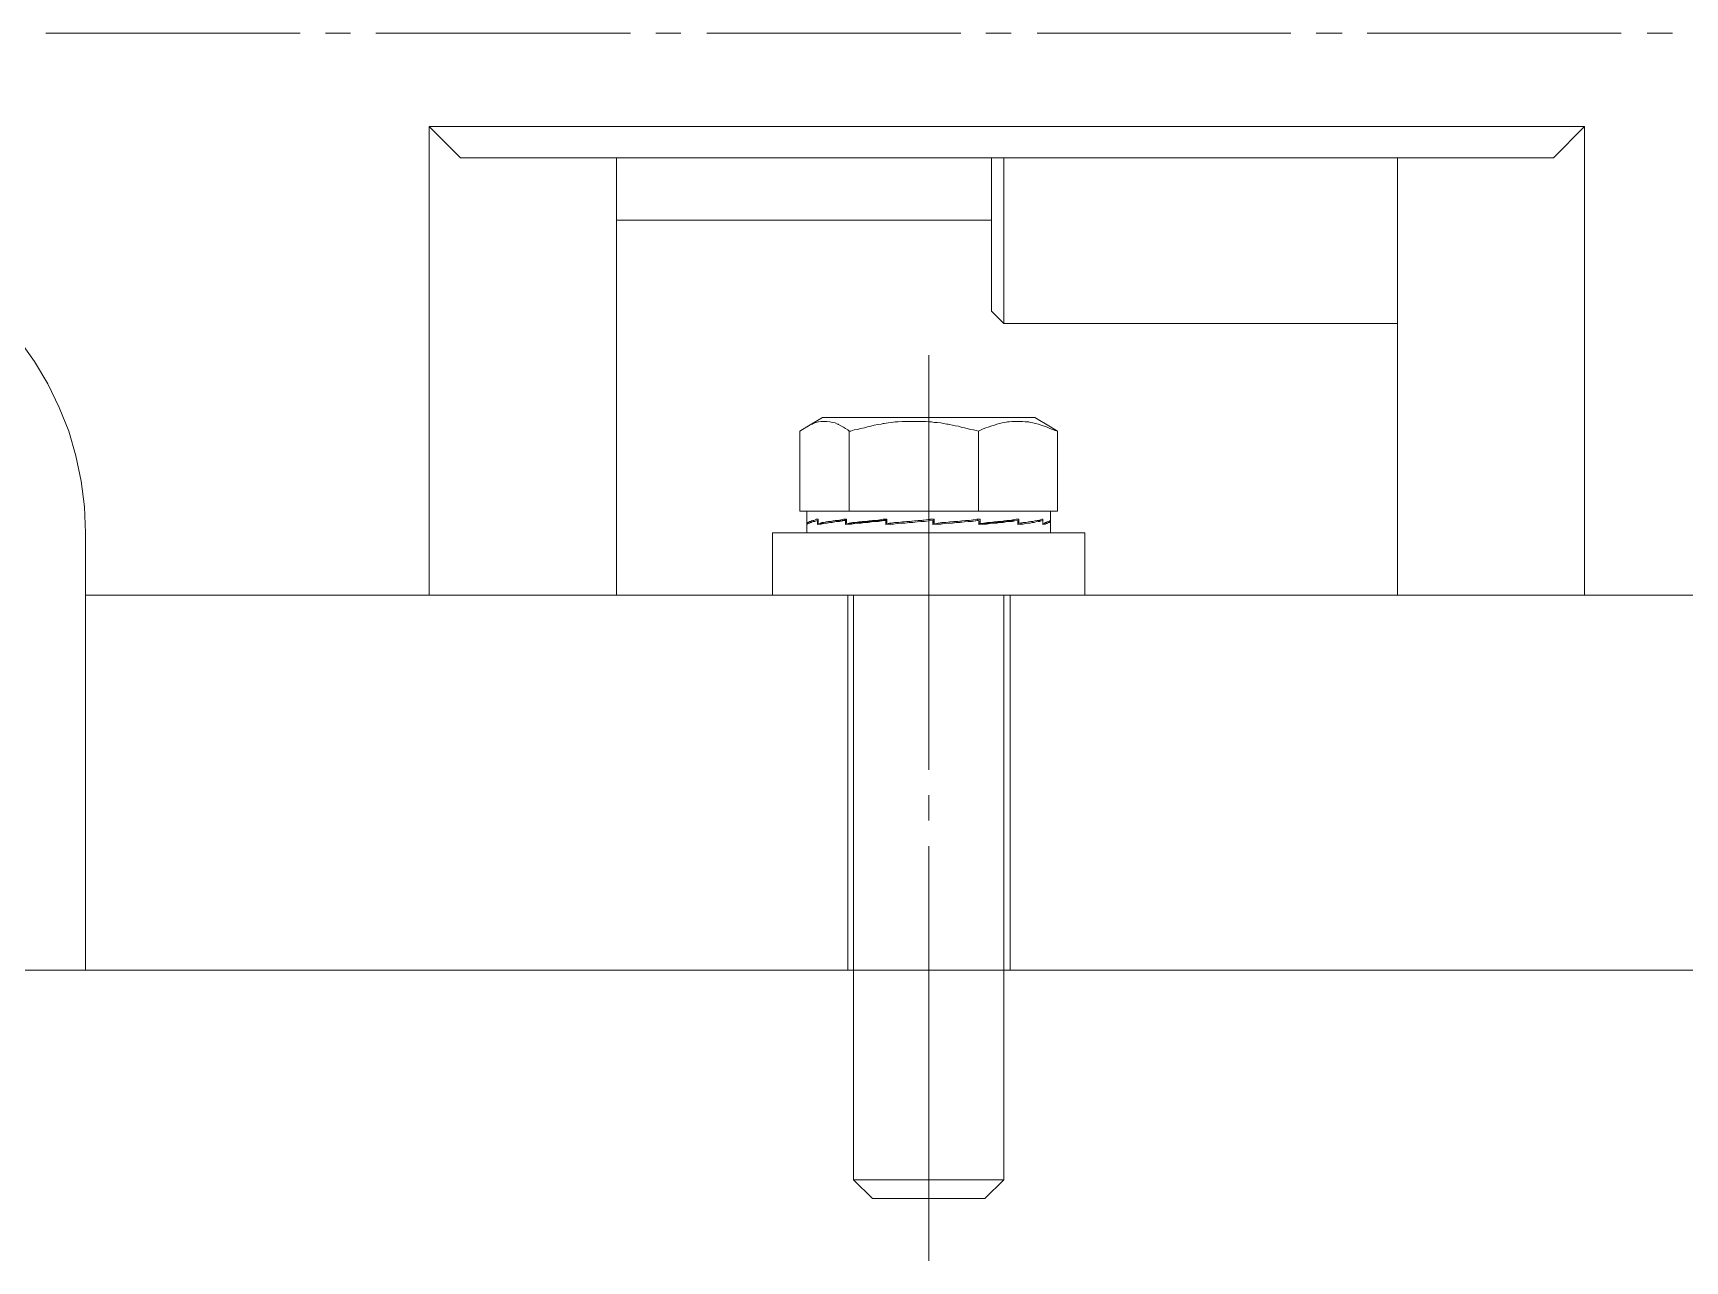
# Model space of a CAD drawing. Header units: millimetres. Extents: x 288 to 8834, y 20 to 9668.
# Drawn here: x 3403.4 to 3667.9, y 7411.3 to 7607.9 of the extents above; entities that cross this region are included whole.
import ezdxf

# ---------------------------------------------------------------- set-up
doc = ezdxf.new("R2010")
doc.units = ezdxf.units.MM
doc.layers.add('Layer1', color=7, linetype='Continuous')

# ---------------------------------------------------------------- blocks, each defined once
blk = doc.blocks.new('BLKF826')
at = {"layer": 'Layer1', "color": 7, "linetype": 'Continuous', "lineweight": 5}
for p, q in [((3370.03, 7577.27), (3365.9, 7577.78)), ((3374.08, 7576.41), (3370.03, 7577.27)), ((3378.04, 7575.2), (3374.08, 7576.41)), ((3381.92, 7573.74), (3378.04, 7575.2)), ((3385.62, 7571.93), (3381.92, 7573.74)), ((3389.15, 7569.78), (3385.62, 7571.93)), ((3392.51, 7567.36), (3389.15, 7569.78)), ((3395.7, 7564.69), (3392.51, 7567.36)), ((3398.62, 7561.77), (3395.7, 7564.69)), ((3401.29, 7558.67), (3398.62, 7561.77)), ((3403.62, 7555.31), (3401.29, 7558.67)), ((3405.77, 7551.78), (3403.62, 7555.31)), ((3407.58, 7547.99), (3405.77, 7551.78)), ((3409.13, 7544.2), (3407.58, 7547.99)), ((3410.25, 7540.24), (3409.13, 7544.2)), ((3411.11, 7536.19), (3410.25, 7540.24)), ((3411.63, 7532.06), (3411.11, 7536.19)), ((3411.8, 7527.92), (3411.63, 7532.06))]:
    blk.add_line(p, q, dxfattribs=at)
blk = doc.blocks.new('BLKF1128')
at = {"layer": 'Layer1', "color": 7, "linetype": 'Continuous', "lineweight": 5}
for p, q in [((3565.08, 7529.22), (3565.25, 7529.3)), ((3565.25, 7529.3), (3565.43, 7529.3)), ((3565.43, 7529.3), (3565.6, 7529.39)), ((3565.6, 7529.39), (3565.77, 7529.39)), ((3565.77, 7529.39), (3565.86, 7529.47)), ((3565.86, 7529.47), (3565.94, 7529.56)), ((3565.94, 7529.56), (3566.12, 7529.56)), ((3566.12, 7529.56), (3566.12, 7529.65)), ((3566.12, 7529.65), (3566.2, 7529.65)), ((3566.2, 7529.65), (3566.29, 7529.73))]:
    blk.add_line(p, q, dxfattribs=at)
blk = doc.blocks.new('BLKF1129')
at = {"layer": 'Layer1', "color": 7, "linetype": 'Continuous', "lineweight": 5}
for p, q in [((3527.45, 7529.39), (3527.36, 7529.3)), ((3527.54, 7529.47), (3527.45, 7529.39)), ((3527.71, 7529.47), (3527.54, 7529.47)), ((3527.8, 7529.56), (3527.71, 7529.47)), ((3527.97, 7529.56), (3527.8, 7529.56)), ((3528.14, 7529.65), (3527.97, 7529.56)), ((3528.31, 7529.73), (3528.14, 7529.65)), ((3528.57, 7529.73), (3528.31, 7529.73)), ((3528.83, 7529.82), (3528.57, 7529.73)), ((3529, 7529.9), (3528.83, 7529.82))]:
    blk.add_line(p, q, dxfattribs=at)
blk = doc.blocks.new('BLKF1130')
at = {"layer": 'Layer1', "color": 7, "linetype": 'Continuous', "lineweight": 5}
for p, q in [((3529.6, 7529.3), (3529.35, 7529.3)), ((3529.95, 7529.39), (3529.6, 7529.3)), ((3530.21, 7529.47), (3529.95, 7529.39)), ((3530.55, 7529.47), (3530.21, 7529.47)), ((3530.98, 7529.56), (3530.55, 7529.47)), ((3531.33, 7529.56), (3530.98, 7529.56)), ((3531.76, 7529.65), (3531.33, 7529.56)), ((3532.1, 7529.73), (3531.76, 7529.65)), ((3532.53, 7529.73), (3532.1, 7529.73)), ((3533.05, 7529.82), (3532.53, 7529.73)), ((3533.48, 7529.9), (3533.05, 7529.82))]:
    blk.add_line(p, q, dxfattribs=at)
blk = doc.blocks.new('BLKF1131')
at = {"layer": 'Layer1', "color": 7, "linetype": 'Continuous', "lineweight": 5}
for p, q in [((3534.43, 7529.3), (3533.91, 7529.3)), ((3534.94, 7529.39), (3534.43, 7529.3)), ((3535.46, 7529.47), (3534.94, 7529.39)), ((3535.98, 7529.47), (3535.46, 7529.47)), ((3536.49, 7529.56), (3535.98, 7529.47)), ((3537.1, 7529.56), (3536.49, 7529.56)), ((3537.61, 7529.65), (3537.1, 7529.56)), ((3538.22, 7529.73), (3537.61, 7529.65)), ((3538.73, 7529.73), (3538.22, 7529.73)), ((3539.33, 7529.82), (3538.73, 7529.73)), ((3539.94, 7529.9), (3539.33, 7529.82))]:
    blk.add_line(p, q, dxfattribs=at)
blk = doc.blocks.new('BLKF1132')
at = {"layer": 'Layer1', "color": 7, "linetype": 'Continuous', "lineweight": 5}
for p, q in [((3541.14, 7529.3), (3540.54, 7529.3)), ((3541.75, 7529.39), (3541.14, 7529.3)), ((3542.35, 7529.47), (3541.75, 7529.39)), ((3543.04, 7529.47), (3542.35, 7529.47)), ((3543.64, 7529.56), (3543.04, 7529.47)), ((3544.24, 7529.56), (3543.64, 7529.56)), ((3544.93, 7529.65), (3544.24, 7529.56)), ((3545.53, 7529.73), (3544.93, 7529.65)), ((3546.14, 7529.73), (3545.53, 7529.73)), ((3546.83, 7529.82), (3546.14, 7529.73)), ((3547.43, 7529.9), (3546.83, 7529.82))]:
    blk.add_line(p, q, dxfattribs=at)
blk = doc.blocks.new('BLKF1133')
at = {"layer": 'Layer1', "color": 7, "linetype": 'Continuous', "lineweight": 5}
for p, q in [((3547.43, 7529.22), (3548.12, 7529.3)), ((3548.12, 7529.3), (3548.72, 7529.3)), ((3548.72, 7529.3), (3549.32, 7529.39)), ((3549.32, 7529.39), (3550.01, 7529.47)), ((3550.01, 7529.47), (3550.62, 7529.47)), ((3550.62, 7529.47), (3551.22, 7529.56)), ((3551.22, 7529.56), (3551.82, 7529.56)), ((3551.82, 7529.56), (3552.51, 7529.65)), ((3552.51, 7529.65), (3553.11, 7529.73)), ((3553.11, 7529.73), (3553.72, 7529.73)), ((3553.72, 7529.73), (3554.23, 7529.82))]:
    blk.add_line(p, q, dxfattribs=at)
blk = doc.blocks.new('BLKF1134')
at = {"layer": 'Layer1', "color": 7, "linetype": 'Continuous', "lineweight": 5}
for p, q in [((3554.84, 7529.22), (3555.44, 7529.3)), ((3555.44, 7529.3), (3556.04, 7529.3)), ((3556.04, 7529.3), (3556.56, 7529.39)), ((3556.56, 7529.39), (3557.07, 7529.47)), ((3557.07, 7529.47), (3557.68, 7529.47)), ((3557.68, 7529.47), (3558.19, 7529.56)), ((3558.19, 7529.56), (3558.71, 7529.56)), ((3558.71, 7529.56), (3559.14, 7529.65)), ((3559.14, 7529.65), (3559.66, 7529.73)), ((3559.66, 7529.73), (3560.17, 7529.73)), ((3560.17, 7529.73), (3560.6, 7529.82))]:
    blk.add_line(p, q, dxfattribs=at)
blk = doc.blocks.new('BLKF1135')
at = {"layer": 'Layer1', "color": 7, "linetype": 'Continuous', "lineweight": 5}
for p, q in [((3561.04, 7529.22), (3561.47, 7529.3)), ((3561.47, 7529.3), (3561.9, 7529.3)), ((3561.9, 7529.3), (3562.24, 7529.39)), ((3562.24, 7529.39), (3562.67, 7529.47)), ((3562.67, 7529.47), (3563.02, 7529.47)), ((3563.02, 7529.47), (3563.36, 7529.56)), ((3563.36, 7529.56), (3563.7, 7529.56)), ((3563.7, 7529.56), (3563.96, 7529.65)), ((3563.96, 7529.65), (3564.31, 7529.73)), ((3564.31, 7529.73), (3564.57, 7529.73)), ((3564.57, 7529.73), (3564.82, 7529.82))]:
    blk.add_line(p, q, dxfattribs=at)
blk = doc.blocks.new('BLKF1136')
at = {"layer": 'Layer1', "color": 7, "linetype": 'Continuous', "lineweight": 5}
for p, q in [((3565.08, 7529.39), (3565.34, 7529.47)), ((3565.34, 7529.47), (3565.51, 7529.56)), ((3565.51, 7529.56), (3565.6, 7529.56)), ((3565.6, 7529.56), (3565.77, 7529.65)), ((3565.77, 7529.65), (3565.86, 7529.65)), ((3565.86, 7529.65), (3566.03, 7529.73)), ((3566.03, 7529.73), (3566.12, 7529.73)), ((3566.12, 7529.73), (3566.2, 7529.82)), ((3566.2, 7529.82), (3566.2, 7529.9)), ((3566.2, 7529.9), (3566.29, 7529.9))]:
    blk.add_line(p, q, dxfattribs=at)
blk = doc.blocks.new('BLKF1137')
at = {"layer": 'Layer1', "color": 7, "linetype": 'Continuous', "lineweight": 5}
for p, q in [((3561.21, 7529.39), (3561.64, 7529.47)), ((3561.64, 7529.47), (3561.98, 7529.56)), ((3561.98, 7529.56), (3562.41, 7529.56)), ((3562.41, 7529.56), (3562.76, 7529.65)), ((3562.76, 7529.65), (3563.1, 7529.73)), ((3563.1, 7529.73), (3563.45, 7529.73)), ((3563.45, 7529.73), (3563.79, 7529.82)), ((3563.79, 7529.82), (3564.14, 7529.9)), ((3564.14, 7529.9), (3564.39, 7529.9)), ((3564.39, 7529.9), (3564.65, 7529.99)), ((3564.65, 7529.99), (3564.91, 7530.08))]:
    blk.add_line(p, q, dxfattribs=at)
blk = doc.blocks.new('BLKF1138')
at = {"layer": 'Layer1', "color": 7, "linetype": 'Continuous', "lineweight": 5}
for p, q in [((3555.01, 7529.39), (3555.61, 7529.47)), ((3555.61, 7529.47), (3556.21, 7529.56)), ((3556.21, 7529.56), (3556.73, 7529.56)), ((3556.73, 7529.56), (3557.25, 7529.65)), ((3557.25, 7529.65), (3557.85, 7529.73)), ((3557.85, 7529.73), (3558.37, 7529.73)), ((3558.37, 7529.73), (3558.88, 7529.82)), ((3558.88, 7529.82), (3559.31, 7529.9)), ((3559.31, 7529.9), (3559.83, 7529.9)), ((3559.83, 7529.9), (3560.26, 7529.99)), ((3560.26, 7529.99), (3560.78, 7530.08))]:
    blk.add_line(p, q, dxfattribs=at)
blk = doc.blocks.new('BLKF1139')
at = {"layer": 'Layer1', "color": 7, "linetype": 'Continuous', "lineweight": 5}
for p, q in [((3547.69, 7529.39), (3548.29, 7529.47)), ((3548.29, 7529.47), (3548.89, 7529.56)), ((3548.89, 7529.56), (3549.58, 7529.56)), ((3549.58, 7529.56), (3550.19, 7529.65)), ((3550.19, 7529.65), (3550.79, 7529.73)), ((3550.79, 7529.73), (3551.48, 7529.73)), ((3551.48, 7529.73), (3552.08, 7529.82)), ((3552.08, 7529.82), (3552.68, 7529.9)), ((3552.68, 7529.9), (3553.28, 7529.9)), ((3553.28, 7529.9), (3553.89, 7529.99)), ((3553.89, 7529.99), (3554.49, 7530.08))]:
    blk.add_line(p, q, dxfattribs=at)
blk = doc.blocks.new('BLKF1140')
at = {"layer": 'Layer1', "color": 7, "linetype": 'Continuous', "lineweight": 5}
for p, q in [((3541.32, 7529.56), (3540.71, 7529.47)), ((3542, 7529.56), (3541.32, 7529.56)), ((3542.61, 7529.65), (3542, 7529.56)), ((3543.21, 7529.73), (3542.61, 7529.65)), ((3543.81, 7529.73), (3543.21, 7529.73)), ((3544.5, 7529.82), (3543.81, 7529.73)), ((3545.1, 7529.9), (3544.5, 7529.82)), ((3545.71, 7529.9), (3545.1, 7529.9)), ((3546.4, 7529.99), (3545.71, 7529.9)), ((3547, 7530.08), (3546.4, 7529.99)), ((3547.69, 7530.08), (3547, 7530.08))]:
    blk.add_line(p, q, dxfattribs=at)
blk = doc.blocks.new('BLKF1141')
at = {"layer": 'Layer1', "color": 7, "linetype": 'Continuous', "lineweight": 5}
for p, q in [((3534.6, 7529.56), (3534.08, 7529.47)), ((3535.12, 7529.56), (3534.6, 7529.56)), ((3535.63, 7529.65), (3535.12, 7529.56)), ((3536.15, 7529.73), (3535.63, 7529.65)), ((3536.67, 7529.73), (3536.15, 7529.73)), ((3537.27, 7529.82), (3536.67, 7529.73)), ((3537.78, 7529.9), (3537.27, 7529.82)), ((3538.39, 7529.9), (3537.78, 7529.9)), ((3538.99, 7529.99), (3538.39, 7529.9)), ((3539.51, 7530.08), (3538.99, 7529.99)), ((3540.11, 7530.08), (3539.51, 7530.08))]:
    blk.add_line(p, q, dxfattribs=at)
blk = doc.blocks.new('BLKF1142')
at = {"layer": 'Layer1', "color": 7, "linetype": 'Continuous', "lineweight": 5}
for p, q in [((3529.69, 7529.56), (3529.43, 7529.47)), ((3530.03, 7529.56), (3529.69, 7529.56)), ((3530.38, 7529.65), (3530.03, 7529.56)), ((3530.72, 7529.73), (3530.38, 7529.65)), ((3531.07, 7529.73), (3530.72, 7529.73)), ((3531.5, 7529.82), (3531.07, 7529.73)), ((3531.84, 7529.9), (3531.5, 7529.82)), ((3532.27, 7529.9), (3531.84, 7529.9)), ((3532.7, 7529.99), (3532.27, 7529.9)), ((3533.13, 7530.08), (3532.7, 7529.99)), ((3533.65, 7530.08), (3533.13, 7530.08))]:
    blk.add_line(p, q, dxfattribs=at)
blk = doc.blocks.new('BLKF1143')
at = {"layer": 'Layer1', "color": 7, "linetype": 'Continuous', "lineweight": 5}
for p, q in [((3527.45, 7529.56), (3527.36, 7529.47)), ((3527.54, 7529.56), (3527.45, 7529.56)), ((3527.62, 7529.65), (3527.54, 7529.56)), ((3527.71, 7529.73), (3527.62, 7529.65)), ((3527.88, 7529.73), (3527.71, 7529.73)), ((3528.05, 7529.82), (3527.88, 7529.73)), ((3528.23, 7529.9), (3528.05, 7529.82)), ((3528.4, 7529.9), (3528.23, 7529.9)), ((3528.66, 7529.99), (3528.4, 7529.9)), ((3528.83, 7530.08), (3528.66, 7529.99)), ((3529.09, 7530.08), (3528.83, 7530.08))]:
    blk.add_line(p, q, dxfattribs=at)
blk = doc.blocks.new('BLKF1160')
at = {"layer": 'Layer1', "color": 7, "linetype": 'Continuous', "lineweight": 5}
for p, q in [((3537.01, 7544.89), (3537.53, 7544.97)), ((3537.53, 7544.97), (3538.04, 7545.15)), ((3538.04, 7545.15), (3538.65, 7545.23)), ((3538.65, 7545.23), (3539.16, 7545.32)), ((3539.16, 7545.32), (3539.51, 7545.41)), ((3539.51, 7545.41), (3539.68, 7545.41)), ((3539.68, 7545.41), (3540.28, 7545.49)), ((3540.28, 7545.49), (3540.8, 7545.58)), ((3540.8, 7545.58), (3541.4, 7545.66)), ((3541.4, 7545.66), (3541.92, 7545.66)), ((3541.92, 7545.66), (3542.52, 7545.75)), ((3542.52, 7545.75), (3543.12, 7545.75)), ((3543.12, 7545.75), (3543.64, 7545.75)), ((3543.64, 7545.75), (3544.24, 7545.75)), ((3544.24, 7545.75), (3544.76, 7545.75)), ((3544.76, 7545.75), (3545.19, 7545.75)), ((3545.19, 7545.75), (3545.28, 7545.75)), ((3545.28, 7545.75), (3545.79, 7545.75)), ((3545.79, 7545.75), (3546.31, 7545.75)), ((3546.31, 7545.75), (3546.74, 7545.66)), ((3546.74, 7545.66), (3547.26, 7545.66)), ((3547.26, 7545.66), (3547.69, 7545.58)), ((3547.69, 7545.58), (3548.2, 7545.58)), ((3548.2, 7545.58), (3548.72, 7545.49)), ((3548.72, 7545.49), (3549.15, 7545.41)), ((3549.15, 7545.41), (3549.67, 7545.32)), ((3549.67, 7545.32), (3549.93, 7545.32)), ((3549.93, 7545.32), (3550.1, 7545.23)), ((3550.1, 7545.23), (3550.62, 7545.15)), ((3550.62, 7545.15), (3551.05, 7545.06)), ((3551.05, 7545.06), (3551.56, 7544.97)), ((3551.56, 7544.97), (3551.99, 7544.8)), ((3534.08, 7531.37), (3534.08, 7544.2)), ((3534.08, 7544.2), (3534.34, 7544.2)), ((3534.34, 7544.2), (3534.86, 7544.37)), ((3534.86, 7544.37), (3535.37, 7544.46)), ((3535.37, 7544.46), (3535.89, 7544.63)), ((3535.89, 7544.63), (3536.49, 7544.72)), ((3536.49, 7544.72), (3537.01, 7544.89)), ((3551.99, 7544.8), (3552.51, 7544.72)), ((3552.51, 7544.72), (3552.94, 7544.63)), ((3552.94, 7544.63), (3553.46, 7544.46)), ((3553.46, 7544.46), (3553.97, 7544.37)), ((3553.97, 7544.37), (3554.4, 7544.29))]:
    blk.add_line(p, q, dxfattribs=at)
blk = doc.blocks.new('BLKF1161')
at = {"layer": 'Layer1', "color": 7, "linetype": 'Continuous', "lineweight": 5}
for p, q in [((3527.36, 7544.89), (3527.71, 7545.15)), ((3527.71, 7545.15), (3528.14, 7545.32)), ((3528.14, 7545.32), (3528.31, 7545.41)), ((3528.31, 7545.41), (3528.74, 7545.58)), ((3528.74, 7545.58), (3529.17, 7545.66)), ((3529.17, 7545.66), (3529.6, 7545.75)), ((3529.6, 7545.75), (3530.03, 7545.75)), ((3530.03, 7545.75), (3530.46, 7545.75)), ((3530.46, 7545.75), (3530.98, 7545.66)), ((3530.98, 7545.66), (3531.41, 7545.58)), ((3531.41, 7545.58), (3531.84, 7545.49)), ((3531.84, 7545.49), (3532.19, 7545.32)), ((3532.19, 7545.32), (3532.27, 7545.32)), ((3532.27, 7545.32), (3532.36, 7545.23)), ((3532.36, 7545.23), (3532.7, 7545.06)), ((3532.7, 7545.06), (3533.13, 7544.8)), ((3527.28, 7544.89), (3527.36, 7544.89)), ((3533.13, 7544.8), (3533.48, 7544.63)), ((3533.48, 7544.63), (3533.82, 7544.37))]:
    blk.add_line(p, q, dxfattribs=at)
blk = doc.blocks.new('BLKF1162')
at = {"layer": 'Layer1', "color": 7, "linetype": 'Continuous', "lineweight": 5}
for p, q in [((3556.47, 7544.89), (3556.9, 7545.06)), ((3556.9, 7545.06), (3557.33, 7545.15)), ((3557.33, 7545.15), (3557.68, 7545.32)), ((3557.68, 7545.32), (3558.11, 7545.41)), ((3558.11, 7545.41), (3558.54, 7545.49)), ((3558.54, 7545.49), (3558.97, 7545.58)), ((3558.97, 7545.58), (3559.4, 7545.66)), ((3559.4, 7545.66), (3559.57, 7545.66)), ((3559.57, 7545.66), (3559.66, 7545.66)), ((3559.66, 7545.66), (3560.09, 7545.75)), ((3560.09, 7545.75), (3560.52, 7545.75)), ((3560.52, 7545.75), (3560.95, 7545.75)), ((3560.95, 7545.75), (3561.38, 7545.75)), ((3561.38, 7545.75), (3561.81, 7545.75)), ((3561.81, 7545.75), (3562.24, 7545.66)), ((3562.24, 7545.66), (3562.67, 7545.66)), ((3562.67, 7545.66), (3562.84, 7545.66)), ((3562.84, 7545.66), (3563.02, 7545.58)), ((3563.02, 7545.58), (3563.45, 7545.49)), ((3563.45, 7545.49), (3563.88, 7545.41)), ((3563.88, 7545.41), (3564.39, 7545.32)), ((3564.39, 7545.32), (3564.82, 7545.15)), ((3564.82, 7545.15), (3565.25, 7544.97)), ((3565.25, 7544.97), (3565.77, 7544.8)), ((3554.75, 7544.2), (3555.18, 7544.37)), ((3555.18, 7544.37), (3555.52, 7544.54)), ((3555.52, 7544.54), (3555.95, 7544.72)), ((3555.95, 7544.72), (3556.3, 7544.8)), ((3556.3, 7544.8), (3556.39, 7544.89)), ((3556.39, 7544.89), (3556.47, 7544.89)), ((3565.77, 7544.8), (3566.2, 7544.63)), ((3566.2, 7544.63), (3566.63, 7544.46)), ((3566.63, 7544.46), (3567.06, 7544.29))]:
    blk.add_line(p, q, dxfattribs=at)
blk = doc.blocks.new('BLKF763')
at = {"layer": 'Layer1', "color": 7, "linetype": 'Continuous', "lineweight": 5}
for p, q in [((3405.43, 7607.92), (3446.16, 7607.92)), ((3450.21, 7607.92), (3454.25, 7607.92)), ((3458.3, 7607.92), (3499.03, 7607.92)), ((3503.08, 7607.92), (3507.13, 7607.92)), ((3511.26, 7607.92), (3551.91, 7607.92)), ((3555.95, 7607.92), (3560, 7607.92)), ((3564.14, 7607.92), (3604.78, 7607.92)), ((3608.83, 7607.92), (3612.96, 7607.92)), ((3617.01, 7607.92), (3657.66, 7607.92)), ((3661.79, 7607.92), (3665.84, 7607.92)), ((3466.83, 7592.94), (3651.8, 7592.94)), ((3466.83, 7517.93), (3466.83, 7592.94)), ((3471.82, 7587.95), (3466.83, 7592.94)), ((3651.8, 7592.94), (3646.8, 7587.95)), ((3651.8, 7592.94), (3651.8, 7517.93)), ((3646.8, 7587.95), (3471.82, 7587.95)), ((3496.79, 7587.95), (3496.79, 7517.93)), ((3556.82, 7563.4), (3556.82, 7587.95)), ((3558.8, 7587.95), (3558.8, 7561.42)), ((3621.83, 7517.93), (3621.83, 7587.95)), ((3496.79, 7577.96), (3556.82, 7577.96)), ((3556.82, 7563.4), (3558.8, 7561.42)), ((3558.8, 7561.42), (3621.83, 7561.42)), ((3546.83, 7489.95), (3546.83, 7556.34)), ((3529.78, 7546.35), (3527.28, 7544.89)), ((3563.79, 7546.35), (3529.78, 7546.35)), ((3566.29, 7544.89), (3563.79, 7546.35)), ((3526.16, 7544.2), (3527.28, 7544.89)), ((3526.16, 7531.37), (3526.16, 7544.2)), ((3533.82, 7544.37), (3534.08, 7544.2)), ((3554.4, 7544.29), (3554.75, 7544.2)), ((3554.75, 7531.37), (3554.75, 7544.2)), ((3567.41, 7544.2), (3566.29, 7544.89)), ((3567.06, 7544.29), (3567.41, 7544.2)), ((3567.41, 7531.37), (3567.41, 7544.2)), ((3527.28, 7531.37), (3526.16, 7531.37)), ((3527.28, 7531.37), (3533.05, 7531.37)), ((3527.28, 7531.37), (3527.28, 7529.99)), ((3527.28, 7530.08), (3527.28, 7529.99)), ((3527.28, 7530.08), (3527.28, 7529.65)), ((3527.28, 7529.99), (3527.28, 7529.9)), ((3527.28, 7529.9), (3527.28, 7529.82)), ((3527.28, 7529.22), (3527.28, 7529.9)), ((3527.28, 7529.82), (3527.28, 7527.92)), ((3527.28, 7529.65), (3527.28, 7529.39)), ((3527.36, 7529.47), (3527.28, 7529.39)), ((3527.54, 7529.47), (3527.28, 7529.39)), ((3527.36, 7529.3), (3527.28, 7529.22)), ((3529, 7529.22), (3529, 7529.9)), ((3529.09, 7529.9), (3529, 7529.9)), ((3529.35, 7529.3), (3529, 7529.22)), ((3529.09, 7530.08), (3529.09, 7529.65)), ((3529.09, 7529.65), (3529.09, 7529.39)), ((3529.43, 7529.47), (3529.09, 7529.39)), ((3530.29, 7529.47), (3529.09, 7529.39)), ((3530.12, 7529.47), (3530.12, 7529.39)), ((3533.65, 7529.99), (3530.29, 7529.47)), ((3533.05, 7531.37), (3537.01, 7531.37)), ((3533.48, 7529.22), (3533.48, 7529.9)), ((3533.65, 7529.9), (3533.48, 7529.9)), ((3533.91, 7529.3), (3533.48, 7529.22)), ((3533.65, 7530.08), (3533.65, 7529.65)), ((3533.65, 7529.65), (3533.65, 7529.39)), ((3534.08, 7529.47), (3533.65, 7529.39)), ((3534.51, 7529.47), (3533.65, 7529.39)), ((3534.34, 7529.47), (3534.34, 7529.3)), ((3540.11, 7529.99), (3534.51, 7529.47)), ((3537.01, 7531.37), (3551.82, 7531.37)), ((3539.94, 7529.22), (3539.94, 7529.9)), ((3540.11, 7529.9), (3539.94, 7529.9)), ((3540.54, 7529.3), (3539.94, 7529.22)), ((3540.11, 7530.08), (3540.11, 7529.65)), ((3540.11, 7529.65), (3540.11, 7529.39)), ((3540.71, 7529.47), (3540.11, 7529.39)), ((3540.54, 7529.47), (3540.11, 7529.39)), ((3540.37, 7529.47), (3540.37, 7529.22)), ((3547.6, 7530.08), (3540.54, 7529.47)), ((3547.43, 7529.22), (3547.43, 7529.9)), ((3547.43, 7529.22), (3554.32, 7529.82)), ((3547.69, 7529.65), (3547.43, 7529.65)), ((3547.6, 7530.08), (3547.69, 7530.08)), ((3547.6, 7529.65), (3547.6, 7530.08)), ((3547.6, 7529.47), (3547.6, 7529.65)), ((3547.6, 7529.47), (3547.69, 7529.39)), ((3547.69, 7530.08), (3547.69, 7529.65)), ((3547.69, 7529.65), (3547.69, 7529.39)), ((3556.47, 7531.37), (3551.82, 7531.37)), ((3554.23, 7529.82), (3554.84, 7529.9)), ((3554.32, 7529.82), (3554.84, 7529.9)), ((3554.49, 7530.08), (3555.01, 7530.08)), ((3554.58, 7529.9), (3554.58, 7530.08)), ((3554.84, 7529.22), (3554.84, 7529.9)), ((3554.84, 7529.3), (3560.17, 7529.82)), ((3554.84, 7529.65), (3555.01, 7529.65)), ((3554.84, 7529.47), (3555.01, 7529.39)), ((3555.01, 7530.08), (3555.01, 7529.65)), ((3555.01, 7529.65), (3555.01, 7529.39)), ((3556.47, 7531.37), (3565.6, 7531.37)), ((3560.17, 7529.82), (3561.04, 7529.9)), ((3560.35, 7529.9), (3560.35, 7529.99)), ((3560.6, 7529.82), (3561.04, 7529.9)), ((3560.78, 7530.08), (3561.21, 7530.08)), ((3561.04, 7529.22), (3561.04, 7529.9)), ((3561.04, 7529.65), (3561.21, 7529.65)), ((3561.04, 7529.39), (3561.9, 7529.56)), ((3561.04, 7529.47), (3561.21, 7529.39)), ((3561.21, 7530.08), (3561.21, 7529.65)), ((3561.21, 7529.65), (3561.21, 7529.39)), ((3564.05, 7529.82), (3565.08, 7529.9)), ((3564.82, 7529.82), (3565.08, 7529.9)), ((3564.91, 7530.08), (3565.08, 7530.08)), ((3565.08, 7530.08), (3565.08, 7529.65)), ((3565.08, 7529.22), (3565.08, 7529.9)), ((3565.08, 7529.65), (3565.08, 7529.39)), ((3567.41, 7531.37), (3565.6, 7531.37)), ((3566.2, 7529.9), (3566.29, 7529.9)), ((3566.29, 7529.99), (3566.29, 7531.37)), ((3566.29, 7529.9), (3566.29, 7529.99)), ((3566.29, 7529.82), (3566.29, 7529.9)), ((3566.29, 7529.73), (3566.29, 7529.82)), ((3566.29, 7527.92), (3566.29, 7529.82)), ((3411.8, 7527.92), (3411.8, 7517.93)), ((3521.77, 7527.92), (3521.77, 7517.93)), ((3521.77, 7527.92), (3571.8, 7527.92)), ((3571.8, 7517.93), (3571.8, 7527.92)), ((3411.8, 7457.91), (3411.8, 7517.93)), ((3411.8, 7517.93), (3533.82, 7517.93)), ((3411.8, 7517.93), (3466.83, 7517.93)), ((3533.82, 7517.93), (3533.82, 7457.91)), ((3533.82, 7517.93), (3559.83, 7517.93)), ((3534.77, 7517.93), (3534.77, 7424.33)), ((3558.8, 7424.33), (3558.8, 7517.93)), ((3559.83, 7517.93), (3840.82, 7517.93)), ((3559.83, 7457.91), (3559.83, 7517.93)), ((3651.8, 7517.93), (3840.82, 7517.93)), ((3546.83, 7485.9), (3546.83, 7481.85)), ((3546.83, 7477.72), (3546.83, 7411.33)), ((3534.77, 7457.91), (3411.8, 7457.91)), ((3558.8, 7457.91), (4006.76, 7457.91)), ((3534.77, 7424.33), (3558.8, 7424.33)), ((3534.77, 7424.33), (3537.78, 7421.31)), ((3555.78, 7421.31), (3558.8, 7424.33)), ((3537.78, 7421.31), (3555.78, 7421.31))]:
    blk.add_line(p, q, dxfattribs=at)
for name in ['BLKF826', 'BLKF1161', 'BLKF1160', 'BLKF1162', 'BLKF1143', 'BLKF1129', 'BLKF1130', 'BLKF1142', 'BLKF1131', 'BLKF1141', 'BLKF1132', 'BLKF1140', 'BLKF1133', 'BLKF1139', 'BLKF1134', 'BLKF1138', 'BLKF1135', 'BLKF1137', 'BLKF1136', 'BLKF1128']:
    blk.add_blockref(name, (0, 0), dxfattribs=at)
blk = doc.blocks.new('BLKF1193')
at = {"layer": 'Layer1', "color": 3, "linetype": 'Continuous', "lineweight": 5}
blk.add_line((3926.79, 7457.91), (2726.79, 7457.91), dxfattribs=at)

msp = doc.modelspace()

# ---------------------------------------------------------------- block references
at = {"layer": 'Layer1', "color": 7, "linetype": 'Continuous', "lineweight": 5}
msp.add_blockref('BLKF763', (0, 0), dxfattribs=at)
at = {"layer": 'Layer1', "color": 3, "linetype": 'Continuous', "lineweight": 5}
msp.add_blockref('BLKF1193', (0, 0), dxfattribs=at)

doc.saveas('drawing.dxf')
